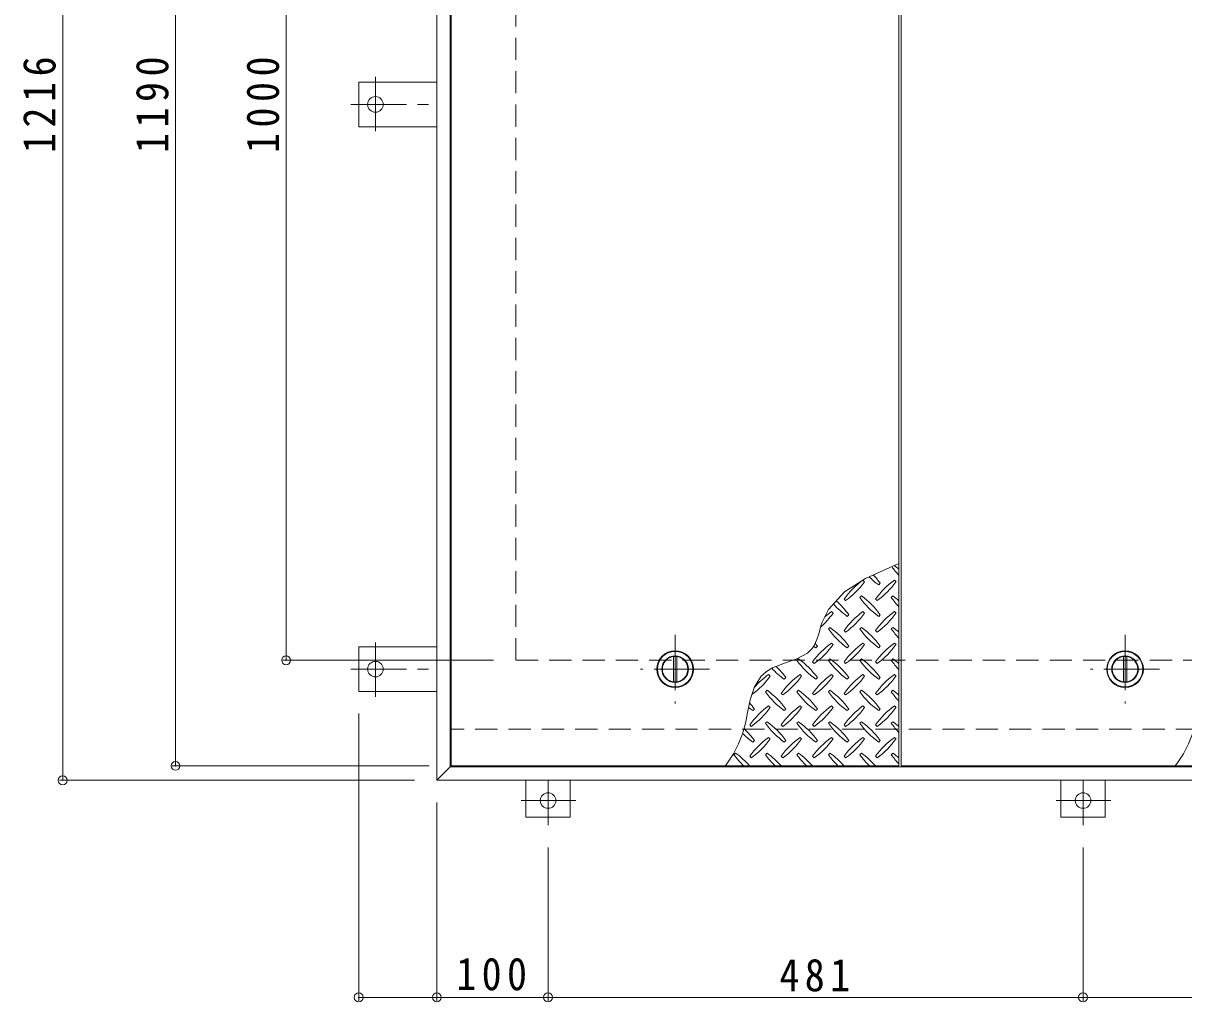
# Model space of a CAD drawing. Units: millimetres at full size, sheet at 1:10. Extents: x -2620 to 2742, y -1962 to 1669.
# Drawn here: x -2564 to -1520, y -122 to 758 of the extents above; entities that cross this region are included whole.
import ezdxf

# ---------------------------------------------------------------- set-up
doc = ezdxf.new("R2010")
doc.units = ezdxf.units.MM
doc.header["$LTSCALE"] = 10
doc.header["$PDMODE"] = 32
doc.header["$PDSIZE"] = 8
doc.linetypes.add('CHAIN1', pattern=[8, 5, -1, 1, -1])
doc.linetypes.add('DASHED2', pattern=[3, 2, -1])
for name, color, linetype, lineweight in [('0-1', 2, 'DASHED2', 9), ('0-2', 3, 'Continuous', 9), ('0-3', 2, 'Continuous', 9), ('0-9', 134, 'Continuous', 5), ('0-C', 2, 'Continuous', 9), ('0-E', 3, 'Continuous', 9), ('0-F', 7, 'Continuous', 9)]:
    doc.layers.add(name, color=color, linetype=linetype, lineweight=lineweight)
doc.styles.add('ＭＳ ゴシック', font='')
doc.styles.get('ＭＳ ゴシック').set_extended_font_data('MS Gothic')

msp = doc.modelspace()

# ---------------------------------------------------------------- linework, layer by layer
at = {"layer": '0-1'}
for p, q in [((-2120.86, 185.35), (-620.86, 185.35)), ((-967.36, 123.35), (-2179.86, 123.35))]:
    msp.add_line(p, q, dxfattribs=at)
msp.add_lwpolyline([(-2120.86, 185.35), (-2120.86, 1185.35), (-620.86, 1185.35)], dxfattribs=at)
at = {"layer": '0-2'}
for p, q in [((-2178.86, 1280.35), (-2178.86, 90.35)), ((-1774.36, 1280.35), (-1774.36, 90.35)), ((-2178.86, 90.35), (-1776.36, 90.35)), ((-1774.36, 90.35), (-1371.86, 90.35))]:
    msp.add_line(p, q, dxfattribs=at)
msp.add_lwpolyline([(-1776.36, 90.35), (-1776.36, 1280.35), (-2178.86, 1280.35)], dxfattribs=at)
for centre in [(-1977.61, 177.35), (-1573.11, 177.35)]:
    msp.add_circle(centre, 16.5, dxfattribs=at)
at = {"layer": '0-3'}
for p, q in [((-2191.86, 77.35), (-2191.86, 1293.35)), ((-2179.86, 89.35), (-2179.86, 1281.35)), ((-2191.86, 77.35), (-2179.86, 89.35)), ((-561.86, 89.35), (-2179.86, 89.35)), ((-549.86, 77.35), (-2191.86, 77.35))]:
    msp.add_line(p, q, dxfattribs=at)
at = {"layer": '0-9'}
for p, q in [((-1807.32, 255.97), (-1808.73, 257.39)), ((-1794.59, 253.14), (-1793.17, 254.56)), ((-1779.03, 255.97), (-1780.45, 257.39)), ((-1825.7, 240.42), (-1824.29, 239)), ((-1810.14, 243.24), (-1811.56, 241.83)), ((-1797.42, 240.42), (-1796, 239)), ((-1781.86, 243.24), (-1783.27, 241.83)), ((-1835.6, 227.69), (-1837.01, 229.1)), ((-1822.87, 224.86), (-1821.46, 226.27)), ((-1807.32, 227.69), (-1808.73, 229.1)), ((-1794.59, 224.86), (-1793.17, 226.27)), ((-1779.03, 227.69), (-1780.45, 229.1)), ((-1838.43, 214.96), (-1839.84, 213.55)), ((-1825.7, 212.13), (-1824.29, 210.72)), ((-1810.14, 214.96), (-1811.56, 213.55)), ((-1797.42, 212.13), (-1796, 210.72)), ((-1781.86, 214.96), (-1783.27, 213.55)), ((-1835.6, 199.4), (-1837.01, 200.82)), ((-1807.32, 199.4), (-1808.73, 200.82)), ((-1779.03, 199.4), (-1780.45, 200.82)), ((-1851.16, 196.57), (-1849.74, 197.99)), ((-1822.87, 196.57), (-1821.46, 197.99)), ((-1794.59, 196.57), (-1793.17, 197.99)), ((-1866.71, 186.68), (-1868.13, 185.26)), ((-1853.99, 183.85), (-1852.57, 182.43)), ((-1838.43, 186.68), (-1839.84, 185.26)), ((-1825.7, 183.85), (-1824.29, 182.43)), ((-1810.14, 186.68), (-1811.56, 185.26)), ((-1797.42, 183.85), (-1796, 182.43)), ((-1781.86, 186.68), (-1783.27, 185.26)), ((-1892.17, 171.12), (-1893.58, 172.53)), ((-1879.44, 168.29), (-1878.03, 169.7)), ((-1863.88, 171.12), (-1865.3, 172.53)), ((-1851.16, 168.29), (-1849.74, 169.7)), ((-1835.6, 171.12), (-1837.01, 172.53)), ((-1822.87, 168.29), (-1821.46, 169.7)), ((-1807.32, 171.12), (-1808.73, 172.53)), ((-1794.59, 168.29), (-1793.17, 169.7)), ((-1779.03, 171.12), (-1780.45, 172.53)), ((-1895, 158.39), (-1896.41, 156.98)), ((-1866.71, 158.39), (-1868.13, 156.98)), ((-1838.43, 158.39), (-1839.84, 156.98)), ((-1810.14, 158.39), (-1811.56, 156.98)), ((-1781.86, 158.39), (-1783.27, 156.98)), ((-1882.27, 155.56), (-1880.86, 154.15)), ((-1853.99, 155.56), (-1852.57, 154.15)), ((-1825.7, 155.56), (-1824.29, 154.15)), ((-1797.42, 155.56), (-1796, 154.15)), ((-1907.73, 140.01), (-1906.31, 141.42)), ((-1892.17, 142.83), (-1893.58, 144.25)), ((-1879.44, 140.01), (-1878.03, 141.42)), ((-1863.88, 142.83), (-1865.3, 144.25)), ((-1851.16, 140.01), (-1849.74, 141.42)), ((-1835.6, 142.83), (-1837.01, 144.25)), ((-1822.87, 140.01), (-1821.46, 141.42)), ((-1807.32, 142.83), (-1808.73, 144.25)), ((-1794.59, 140.01), (-1793.17, 141.42)), ((-1779.03, 142.83), (-1780.45, 144.25)), ((-1910.55, 127.28), (-1909.14, 125.86)), ((-1895, 130.11), (-1896.41, 128.69)), ((-1882.27, 127.28), (-1880.86, 125.86)), ((-1866.71, 130.11), (-1868.13, 128.69)), ((-1853.99, 127.28), (-1852.57, 125.86)), ((-1838.43, 130.11), (-1839.84, 128.69)), ((-1825.7, 127.28), (-1824.29, 125.86)), ((-1810.14, 130.11), (-1811.56, 128.69)), ((-1797.42, 127.28), (-1796, 125.86)), ((-1781.86, 130.11), (-1783.27, 128.69)), ((-1892.17, 114.55), (-1893.58, 115.96)), ((-1863.88, 114.55), (-1865.3, 115.96)), ((-1835.6, 114.55), (-1837.01, 115.96)), ((-1807.32, 114.55), (-1808.73, 115.96)), ((-1779.03, 114.55), (-1780.45, 115.96)), ((-1907.73, 111.72), (-1906.31, 113.14)), ((-1879.44, 111.72), (-1878.03, 113.14)), ((-1851.16, 111.72), (-1849.74, 113.14)), ((-1822.87, 111.72), (-1821.46, 113.14)), ((-1794.59, 111.72), (-1793.17, 113.14)), ((-1923.28, 101.82), (-1924.7, 100.41)), ((-1910.55, 98.99), (-1909.14, 97.58)), ((-1895, 101.82), (-1896.41, 100.41)), ((-1882.27, 98.99), (-1880.86, 97.58)), ((-1866.71, 101.82), (-1868.13, 100.41)), ((-1853.99, 98.99), (-1852.57, 97.58)), ((-1838.43, 101.82), (-1839.84, 100.41)), ((-1825.7, 98.99), (-1824.29, 97.58)), ((-1810.14, 101.82), (-1811.56, 100.41)), ((-1797.42, 98.99), (-1796, 97.58)), ((-1781.86, 101.82), (-1783.27, 100.41))]:
    msp.add_line(p, q, dxfattribs=at)
msp.add_lwpolyline([(-1776.36, 272.27), (-1784.64, 268.94), (-1806.39, 258.98), (-1825.35, 246.81), (-1839.75, 231.04), (-1845.33, 219.68), (-1846.47, 216.2), (-1848.24, 210.06), (-1850.13, 204.06), (-1852.57, 198.59), (-1854.42, 195.81), (-1858.7, 191.7), (-1868.3, 186.59), (-1879.27, 182.7), (-1889.95, 178.51), (-1895.35, 175.35), (-1900.19, 170.97), (-1906.27, 161.35), (-1910.22, 149.76), (-1912.57, 138.34)], dxfattribs=at)
for centre, radius, start, end in [((-1852.22, 212.48), 72.5, 35.47258, 43.25978), ((-1724.23, 312.19), 72.5, 215.94795, 224.0249), ((-1823.93, 212.48), 72.5, 48.99213, 53.25279), ((-1766.66, 198.34), 72.5, 125.47256, 144.5273), ((-1866.36, 298.04), 72.5, 305.47272, 324.5273), ((-1752.52, 312.19), 72.5, 225.57452, 234.5273), ((-1738.37, 198.34), 72.5, 125.47256, 144.5273), ((-1838.08, 298.04), 72.5, 305.47272, 324.5273), ((-1752.52, 283.9), 72.5, 215.47272, 234.5273), ((-1852.22, 184.2), 72.5, 35.47258, 54.5273), ((-1724.23, 283.9), 72.5, 215.47272, 224.0249), ((-1823.93, 184.2), 72.5, 48.99213, 54.5273), ((-1780.8, 283.9), 72.5, 221.35275, 234.5273), ((-1880.5, 184.2), 72.5, 35.47258, 48.77962), ((-1894.64, 269.76), 72.5, 311.38763, 324.5273), ((-1794.94, 170.06), 72.5, 125.47256, 131.59831), ((-1766.66, 170.06), 72.5, 125.47256, 144.5273), ((-1866.36, 269.76), 72.5, 305.47272, 324.5273), ((-1738.37, 170.06), 72.5, 125.47256, 144.5273), ((-1838.08, 269.76), 72.5, 305.47272, 324.5273), ((-1780.8, 255.62), 72.5, 215.47272, 234.5273), ((-1880.5, 155.92), 72.5, 35.47258, 54.5273), ((-1752.52, 255.62), 72.5, 215.47272, 234.5273), ((-1852.22, 155.92), 72.5, 35.47258, 54.5273), ((-1724.23, 255.62), 72.5, 215.47272, 224.0249), ((-1823.93, 155.92), 72.5, 48.99213, 54.5273), ((-1794.94, 141.77), 72.5, 125.47256, 144.5273), ((-1894.64, 241.48), 72.5, 305.47272, 324.5273), ((-1908.79, 155.92), 72.5, 35.47258, 38.03572), ((-1766.66, 141.77), 72.5, 125.47256, 144.5273), ((-1866.36, 241.48), 72.5, 305.47272, 324.5273), ((-1738.37, 141.77), 72.5, 125.47256, 144.5273), ((-1838.08, 241.48), 72.5, 305.47272, 324.5273), ((-1809.08, 255.62), 72.5, 232.70831, 234.5273), ((-1837.37, 227.33), 72.5, 222.74814, 234.5273), ((-1937.07, 127.63), 72.5, 35.47258, 45.99713), ((-1809.08, 227.33), 72.5, 215.47272, 234.5273), ((-1908.79, 127.63), 72.5, 35.47258, 54.5273), ((-1780.8, 227.33), 72.5, 215.47272, 234.5273), ((-1880.5, 127.63), 72.5, 35.47258, 54.5273), ((-1752.52, 227.33), 72.5, 215.47272, 234.5273), ((-1852.22, 127.63), 72.5, 35.47258, 54.5273), ((-1724.23, 227.33), 72.5, 215.47272, 224.0249), ((-1823.93, 127.63), 72.5, 48.99213, 54.5273), ((-1951.21, 213.19), 72.5, 306.00705, 324.5273), ((-1851.51, 113.49), 72.5, 125.47256, 139.2924), ((-1823.23, 113.49), 72.5, 125.47256, 144.52728), ((-1922.93, 213.19), 72.5, 305.47272, 324.5273), ((-1794.94, 113.49), 72.5, 125.47256, 144.52728), ((-1894.64, 213.19), 72.5, 305.47272, 324.5273), ((-1766.66, 113.49), 72.5, 125.47256, 144.52728), ((-1866.36, 213.19), 72.5, 305.47272, 324.5273), ((-1738.37, 113.49), 72.5, 125.47256, 144.5273), ((-1838.08, 213.19), 72.5, 305.47272, 324.5273), ((-1837.37, 199.05), 72.5, 215.47272, 234.5273), ((-1937.07, 99.35), 72.5, 35.47258, 54.5273), ((-1809.08, 199.05), 72.5, 215.47272, 234.5273), ((-1908.79, 99.35), 72.5, 35.47258, 54.5273), ((-1780.8, 199.05), 72.5, 215.47272, 234.5273), ((-1880.5, 99.35), 72.5, 35.47258, 54.5273), ((-1752.52, 199.05), 72.5, 215.47272, 234.5273), ((-1852.22, 99.35), 72.5, 35.47258, 54.5273), ((-1724.23, 199.05), 72.5, 215.47272, 224.0249), ((-1823.93, 99.35), 72.5, 48.99213, 54.5273), ((-1965.35, 99.35), 72.5, 35.47258, 41.1628), ((-2013.77, 152.1), 102.13, 322.79805, 352.25462), ((-1865.65, 199.05), 72.5, 230.65677, 234.5273), ((-1851.51, 85.21), 72.5, 125.47256, 144.5273), ((-1951.21, 184.91), 72.5, 305.47272, 324.5273), ((-1823.23, 85.21), 72.5, 125.47256, 144.5273), ((-1922.93, 184.91), 72.5, 305.47272, 324.5273), ((-1794.94, 85.21), 72.5, 125.47256, 144.5273), ((-1894.64, 184.91), 72.5, 305.47272, 324.5273), ((-1766.66, 85.21), 72.5, 125.47256, 144.5273), ((-1866.36, 184.91), 72.5, 305.47272, 324.5273), ((-1738.37, 85.21), 72.5, 125.47256, 144.5273), ((-1838.08, 184.91), 72.5, 305.47272, 324.5273), ((-1609.27, 152.1), 102.13, 322.79805, 352.25462), ((-1837.37, 170.77), 72.5, 215.47272, 234.5273), ((-1937.07, 71.06), 72.5, 35.47258, 54.5273), ((-1809.08, 170.77), 72.5, 215.47272, 234.5273), ((-1908.79, 71.06), 72.5, 35.47258, 54.5273), ((-1780.8, 170.77), 72.5, 215.47272, 234.5273), ((-1880.5, 71.06), 72.5, 35.47258, 54.5273), ((-1752.52, 170.77), 72.5, 215.47272, 234.5273), ((-1852.22, 71.06), 72.5, 35.47258, 54.5273), ((-1724.23, 170.77), 72.5, 215.47272, 224.0249), ((-1823.93, 71.06), 72.5, 48.99213, 54.5273), ((-1865.65, 170.77), 72.5, 224.94598, 234.5273), ((-1965.35, 71.06), 72.5, 35.47258, 46.69856), ((-1851.51, 56.92), 72.5, 125.47256, 144.5273), ((-1823.23, 56.92), 72.5, 125.47256, 144.5273), ((-1794.94, 56.92), 72.5, 125.47256, 144.5273), ((-1766.66, 56.92), 72.5, 125.47256, 144.5273), ((-1738.37, 56.92), 72.5, 125.47256, 144.5273), ((-1951.21, 156.62), 72.5, 305.47272, 324.5273), ((-1922.93, 156.62), 72.5, 305.47272, 324.5273), ((-1894.64, 156.62), 72.5, 305.47272, 324.5273), ((-1866.36, 156.62), 72.5, 305.47272, 324.5273), ((-1838.08, 156.62), 72.5, 305.47272, 324.5273), ((-1865.65, 142.48), 72.5, 215.47272, 225.97511), ((-1965.35, 42.78), 72.5, 41.00789, 54.5273), ((-1837.37, 142.48), 72.5, 215.47272, 225.97511), ((-1937.07, 42.78), 72.5, 41.00789, 54.5273), ((-1809.08, 142.48), 72.5, 215.47272, 225.97511), ((-1908.79, 42.78), 72.5, 41.00789, 54.5273), ((-1780.8, 142.48), 72.5, 215.47272, 225.97511), ((-1880.5, 42.78), 72.5, 41.00789, 54.5273), ((-1752.52, 142.48), 72.5, 215.47272, 225.97511), ((-1852.22, 42.78), 72.5, 41.00789, 54.5273), ((-1724.23, 142.48), 72.5, 215.47272, 224.0249), ((-1823.93, 42.78), 72.5, 48.99213, 54.5273)]:
    msp.add_arc(centre, radius, start, end, dxfattribs=at)
at = {"layer": '0-C', "linetype": 'CHAIN1'}
for p, q in [((-1977.61, 208.35), (-1977.61, 146.35)), ((-1573.11, 208.35), (-1573.11, 146.35)), ((-1946.61, 177.35), (-2008.61, 177.35)), ((-1542.11, 177.35), (-1604.11, 177.35))]:
    msp.add_line(p, q, dxfattribs=at)
at = {"layer": '0-C'}
for p, q in [((-1979.11, 165.95), (-1979.11, 188.75)), ((-1976.11, 165.95), (-1976.11, 188.75)), ((-1574.61, 165.95), (-1574.61, 188.75)), ((-1571.61, 165.95), (-1571.61, 188.75))]:
    msp.add_line(p, q, dxfattribs=at)
for centre, radius in [((-1977.61, 177.35), 16), ((-1977.61, 177.35), 12), ((-1977.61, 177.35), 11.5), ((-1573.11, 177.35), 16), ((-1573.11, 177.35), 12), ((-1573.11, 177.35), 11.5)]:
    msp.add_circle(centre, radius, dxfattribs=at)
at = {"layer": '0-E', "linetype": 'CHAIN1'}
for p, q in [((-2247.06, 710.19), (-2247.06, 661.3)), ((-2269.22, 685.35), (-2191.86, 685.35)), ((-2247.06, 152.51), (-2247.06, 201.4)), ((-2269.22, 177.35), (-2191.86, 177.35)), ((-2091.86, 36.99), (-2091.86, 77.15)), ((-1610.86, 36.99), (-1610.86, 77.15)), ((-2067.02, 59.15), (-2115.91, 59.15)), ((-1586.02, 59.15), (-1634.91, 59.15))]:
    msp.add_line(p, q, dxfattribs=at)
at = {"layer": '0-E'}
for p, q in [((-2262.06, 705.35), (-2262.06, 665.35)), ((-2191.86, 705.35), (-2262.06, 705.35)), ((-2191.86, 665.35), (-2262.06, 665.35)), ((-2262.06, 157.35), (-2262.06, 197.35)), ((-2191.86, 197.35), (-2262.06, 197.35)), ((-2191.86, 157.35), (-2262.06, 157.35)), ((-2111.86, 77.35), (-2111.86, 44.15)), ((-2071.86, 77.35), (-2071.86, 44.15)), ((-1630.86, 77.35), (-1630.86, 44.15)), ((-1590.86, 77.35), (-1590.86, 44.15)), ((-2071.86, 44.15), (-2111.86, 44.15)), ((-1590.86, 44.15), (-1630.86, 44.15))]:
    msp.add_line(p, q, dxfattribs=at)
for centre in [(-2247.06, 685.35), (-2247.06, 177.35), (-2091.86, 59.15), (-1610.86, 59.15)]:
    msp.add_circle(centre, 7, dxfattribs=at)
at = {"layer": '0-F'}
for p, q in [((-2528.26, 1293.35), (-2528.26, 77.35)), ((-2426.82, 90.35), (-2426.82, 1280.35)), ((-2327.37, 185.35), (-2327.37, 1185.35)), ((-2330.37, 185.35), (-2140.86, 185.35)), ((-2262.06, -120.89), (-2262.06, 137.35)), ((-2429.82, 90.35), (-2198.86, 90.35)), ((-2531.26, 77.35), (-2211.86, 77.35)), ((-2191.86, -120.89), (-2191.86, 57.35)), ((-2091.86, -120.89), (-2091.86, 16.99)), ((-1610.86, -120.89), (-1610.86, 16.99)), ((-2262.06, -117.89), (-2191.86, -117.89)), ((-2191.86, -117.89), (-2091.86, -117.89)), ((-2091.86, -117.89), (-1610.86, -117.89)), ((-1610.86, -117.89), (-1130.86, -117.89))]:
    msp.add_line(p, q, dxfattribs=at)
for p in [(-2327.37, 185.35), (-2426.82, 90.35), (-2528.26, 77.35), (-2262.06, -117.89), (-2191.86, -117.89), (-2091.86, -117.89), (-1610.86, -117.89)]:
    msp.add_point(p, dxfattribs=at)

# ---------------------------------------------------------------- texts
at = {"layer": '0-F', "color": 2, "char_height": 29.33, "attachment_point": 7, "rotation": 90, "style": 'ＭＳ ゴシック'}
for s, insert in [('\\T1.28;\\W0.9;1216', (-2534.26, 641.6)), ('\\T1.28;\\W0.9;1190', (-2432.82, 641.6)), ('\\T1.28;\\W0.9;1000', (-2333.37, 641.6))]:
    msp.add_mtext(s, dxfattribs=dict(at, insert=insert))
at = {"layer": '0-F', "color": 2, "char_height": 29.33, "attachment_point": 7, "style": 'ＭＳ ゴシック'}
for s, insert in [('\\T1.27;\\W0.9;100', (-2174.36, -111.89)), ('\\T1.27;\\W0.9;481', (-1883.86, -112.89))]:
    msp.add_mtext(s, dxfattribs=dict(at, insert=insert))

doc.saveas('drawing.dxf')
